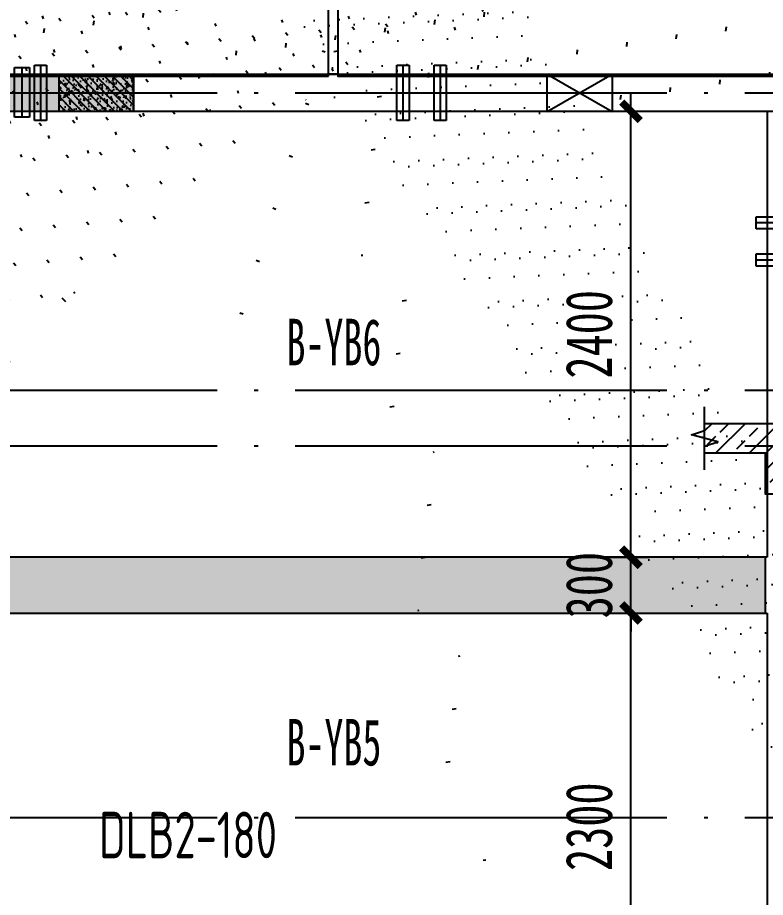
# Model space of a CAD drawing. Extents: x -3200779283 to -8106663, y 659664 to 1123462.
# Drawn here: x -8136474 to -8132451, y 930994 to 935729 of the extents above; entities that cross this region are included whole.
import ezdxf
from ezdxf.enums import TextEntityAlignment as Align
from ezdxf.xclip import XClip

# ---------------------------------------------------------------- set-up
doc = ezdxf.new("R2010")
doc.units = 0
doc.header["$LTSCALE"] = 1000
doc.header["$MEASUREMENT"] = 0
doc.header["$XCLIPFRAME"] = 0
for name, pattern in [('125-墙体$0$CENTER2', [1.125, 0.75, -0.125, 0.125, -0.125]), ('125-墙体$0$CONTINOUS', [0]), ('3#-轴线$0$DOTE', [2.4200000000000004, 2, -0.2, 0.02, -0.2]), ('3#4#5#$0$DASH', [0.35, 0.25, -0.1]), ('DASH', [0.35, 0.25, -0.1])]:
    doc.linetypes.add(name, pattern=pattern)
doc.layers.get('Defpoints').update_dxf_attribs({"color": 30, "linetype": 'DASH'})
for name, color, linetype in [('125-墙体$0$DUCT-排烟中心线', 5, '125-墙体$0$CENTER2'), ('125-墙体$0$DUCT-排烟管', 2, 'Continuous'), ('125-墙体$0$DUCT-送风中心线', 5, '125-墙体$0$CENTER2'), ('125-墙体$0$DUCT-送风管', 4, 'Continuous'), ('125-墙体$0$S-WALL', 40, 'Continuous'), ('125-墙体$0$S-WALL-BEAM', 120, 'Continuous'), ('125-墙体$0$S-WALL-COLU', 252, '125-墙体$0$CONTINOUS'), ('125-墙体$0$S-WALL-COLU-HATC', 16, 'Continuous'), ('125-墙体$0$S-WALL-HATC', 253, 'Continuous'), ('125-墙体$0$提结构条件', 7, 'Continuous'), ('125-墙体$0$暖-首层和标准层暖通套管_TZ$0$H-暖洞-剪力墙', 6, 'Continuous'), ('125-墙体$0$暖-首层和标准层暖通套管_TZ$0$H-暖洞-穿梁', 3, 'Continuous'), ('3#-轴线$0$A-ANNO-DOTE', 10, '3#-轴线$0$DOTE'), ('3#4#5#$0$PC-SLAB', 6, '3#4#5#$0$DASH'), ('3#4#5#$0$S-ANNO-TEXT', 7, 'Continuous'), ('3#4#5#$0$S-DIMS-SLAB', 120, 'Continuous'), ('3#4#5#$0$S-PC-SLAB', 6, 'Continuous'), ('3#4#5#$0$S-WALL-HATC', 253, 'Continuous'), ('3#4#5#模板$0$S-SLAB-TEXT', 120, 'Continuous'), ('3#4#5#模板$0$南北楼-结构布置-地上 -新修改$0$S-ANNO-THIN', 3, 'Continuous'), ('3#4#5#模板$0$南北楼-结构布置-地上 -新修改$0$S-SLAB-HATC', 200, 'Continuous')]:
    doc.layers.add(name, color=color, linetype=linetype)
doc.styles.add('3#4#5#$0$外部参照 1$0$宋体', font='', dxfattribs={"width": 0.8})
doc.styles.add('3#4#5#$0$楷体', font='', dxfattribs={"width": 0.7})
doc.styles.add('3#4#5#模板$0$TSSD_Rein', font='tssdeng.shx', dxfattribs={"width": 0.7, "bigfont": 'hztxt.shx'})
doc.styles.get('3#4#5#$0$外部参照 1$0$宋体').set_extended_font_data('SimSun')
doc.styles.get('3#4#5#$0$楷体').set_extended_font_data('KaiTi_GB2312')
doc.dimstyles.new('3#4#5#$0$TSSD_100_100', dxfattribs={"dimtxt": 250, "dimasz": 100, "dimexe": 100, "dimexo": 250, "dimgap": 100, "dimtad": 1, "dimdec": 0, "dimzin": 0, "dimdsep": 46, "dimtxsty": '3#4#5#$0$楷体', "dimblk": '3#4#5#$0$_ArchTick', "dimcen": 0, "dimdle": 100, "dimclrt": 7, "dimadec": 0, "dimazin": 0, "dimtfac": 1, "dimtdec": 0, "dimtix": 1, "dimtmove": 2, "dimatfit": 3, "dimfxl": 1, "dimtolj": 1, "dimtzin": 0, "dimarcsym": 0})

# ---------------------------------------------------------------- blocks, each defined once
blk = doc.blocks.new('3#4#5#模板$0$A$C4139bdaf')
at = {"layer": '3#4#5#模板$0$南北楼-结构布置-地上 -新修改$0$S-SLAB-HATC'}
h = blk.add_hatch(dxfattribs=at)
h.set_pattern_fill('ANSI33', color=256, scale=20, angle=-180)
h.set_pattern_definition([(225, (-97140.40961170068, 14928.68641716003), (89.8025612106915, -89.80256121069156), []), (225, (-97230.21221170062, 14928.68641716003), (89.8025612106915, -89.80256121069156), [63.5, -31.75])])
h.paths.add_polyline_path([(38782.82615846198, 1540.000498157271), (38349.99899349036, 1540.00049815794), (38349.99899349042, 1760.00049815794), (38022.82615846203, 1760.000498157984), (38022.82615846203, 1920.000498157984), (38349.99899349117, 1920.000498156835), (38549.99899349117, 1920.000498156907), (38549.99899349117, 1700.000498156907), (38782.82615846203, 1700.000498156922)])
at = {"layer": '3#4#5#模板$0$南北楼-结构布置-地上 -新修改$0$S-ANNO-THIN'}
blk.add_lwpolyline([(38022.82615846168, 1670.400498158007), (38022.82615846209, 1798.400498158007), (38093.22615846217, 1820.80049815774), (37952.4261584623, 1859.20049815817), (38022.82615846244, 1881.600498158019), (38022.82615846285, 2009.600498158019)], dxfattribs=at)
at = {"layer": '3#4#5#模板$0$南北楼-结构布置-地上 -新修改$0$S-SLAB-HATC'}
blk.add_lwpolyline([(38782.82615846198, 1540.000498157271), (38349.99899349036, 1540.00049815794), (38349.99899349042, 1760.00049815794), (38022.82615846203, 1760.000498157984), (38022.82615846203, 1920.000498157984), (38349.99899349117, 1920.000498156835), (38549.99899349117, 1920.000498156907), (38549.99899349117, 1700.000498156907), (38782.82615846203, 1700.000498156922)], close=True, dxfattribs=at)
blk = doc.blocks.new('3#4#5#模板$0$banhou-1')
at = {"layer": '3#4#5#模板$0$S-SLAB-TEXT', "style": '3#4#5#模板$0$TSSD_Rein', "width": 0.7}
blk.add_text('DLB2-180', height=250, dxfattribs=at).set_placement((95425.35574374581, 25093.04769474664), align=Align.BOTTOM_LEFT)
blk = doc.blocks.new('3#4#5#$0$ban111')
at = {"layer": '3#4#5#$0$S-WALL-HATC', "ltscale": 100}
h = blk.add_hatch(dxfattribs=at)
h.set_pattern_fill('AR-CONC', color=256, scale=25, angle=-360.0000000000001, style=0)
h.set_pattern_definition([(49.99999999999994, (-2021081921.688322, 37341211722.80318), (179.3150456501884, -15.68803374564894), [18.75, -206.25]), (355, (-2021081921.688322, 37341211722.80318), (-34.68783340324983, 188.048033425003), [15, -165]), (100.4513999999999, (-2021081906.745402, 37341211721.49584), (144.6273454285055, 172.3598855152383), [15.93504749999993, -175.2855279999988]), (46.18419999999992, (-2021081921.688322, 37341211772.80318), (266.8102621564111, -41.37975358225476), [28.125, -309.3749999999999]), (96.63559999999993, (-2021081899.454136, 37341211769.35485), (233.6656763871761, 243.5294677251102), [23.90257199999984, -262.9282499999974]), (351.1841999999999, (-2021081921.688322, 37341211772.80318), (233.665486283407, 243.5296502313309), [22.49999999999984, -247.4999999999987]), (20.99999999999995, (-2021081896.688322, 37341211760.30318), (149.2267630296153, -100.6547226663348), [18.75, -206.25]), (326, (-2021081896.688322, 37341211760.30318), (60.8288329803956, 181.2875112617132), [15, -165]), (71.45139999999999, (-2021081884.252764, 37341211751.91528), (210.0556571453726, 80.63262417748791), [15.9350475, -175.285528]), (37.49999999999994, (-2021081921.688322, 37341211722.80318), (3.039963829322741, 83.22346345782788), [0, -162.9999999999988, 0, -167.4999999999988, 0, -165.6249999999988]), (7.499999999999932, (-2021081921.688322, 37341211722.80318), (65.76738436053724, 98.60292797059), [0, -95.5, 0, -159.25, 0, -63.125]), (327.4999999999999, (-2021081977.438322, 37341211722.80318), (133.4556090431022, -5.638717933595058), [0, -62.49999999999999, 0, -195, 0, -258.7499999999999]), (317.4999999999999, (-2021082002.438322, 37341211722.80318), (145.7965423355966, 25.0262455830793), [0, -81.25, 0, -129.5, 0, -183.75])])
h.paths.add_polyline_path([(-225982.0008890695, 409975.0001695258), (-225932.0008433646, 409975.0001634318), (-225932.0009347743, 412975.0000455689), (-225982.0009804791, 412975.0000516628)])
h = blk.add_hatch(dxfattribs=at)
h.set_pattern_fill('AR-CONC', color=256, scale=25, angle=-270.0000000000001, style=0)
h.set_pattern_definition([(139.9999999999999, (-37341047970.11734, -2020434559.27922), (15.6880337456489, 179.3150456501884), [18.75, -206.25]), (84.99999999999994, (-37341047970.11734, -2020434559.27922), (-188.048033425003, -34.68783340324987), [15, -165]), (190.4513999999999, (-37341047968.81001, -2020434544.3363), (-172.3598855152383, 144.6273454285055), [15.93504749999986, -175.2855279999978]), (136.1841999999999, (-37341048020.11734, -2020434559.27922), (41.37975358225471, 266.8102621564111), [28.125, -309.375]), (186.6356, (-37341048016.66901, -2020434537.045033), (-243.5294677251103, 233.665676387176), [23.902572, -262.92825]), (81.18419999999995, (-37341048020.11734, -2020434559.27922), (-243.529650231331, 233.665486283407), [22.5, -247.5]), (111, (-37341048007.61734, -2020434534.27922), (100.6547226663348, 149.2267630296154), [18.75, -206.25]), (55.99999999999998, (-37341048007.61734, -2020434534.27922), (-181.2875112617132, 60.82883298039556), [15, -165]), (161.4514, (-37341047999.22944, -2020434521.843661), (-80.63262417748795, 210.0556571453725), [15.9350475, -175.285528]), (127.5, (-37341047970.11734, -2020434559.27922), (-83.22346345782788, 3.039963829322726), [0, -162.9999999999978, 0, -167.4999999999978, 0, -165.6249999999978]), (97.49999999999993, (-37341047970.11734, -2020434559.27922), (-98.60292797059002, 65.76738436053722), [0, -95.5, 0, -159.25, 0, -63.125]), (57.49999999999993, (-37341047970.11734, -2020434615.02922), (5.638717933595033, 133.4556090431022), [0, -62.5, 0, -195, 0, -258.75]), (47.49999999999995, (-37341047970.11734, -2020434640.02922), (-25.02624558307933, 145.7965423355966), [0, -81.25, 0, -129.5, 0, -183.75])])
h.paths.add_polyline_path([(-228282.0000004165, 407074.9996759502), (-228282.0000004165, 407374.9996759502), (-222682.0001376258, 407374.9996759502), (-222682.0001376258, 407074.9996759502)])
at = {"layer": '3#4#5#$0$S-PC-SLAB'}
for points in [[(-228982.0009347743, 409965.0000553694), (-228982.0009347743, 412985.0000553694), (-225982.0009347743, 412985.0000553694), (-225982.0009347743, 409965.0000553694)], [(-225932.0008750532, 409965.0001437321), (-225932.0008750532, 412985.0001437321), (-223232.0008750532, 412985.0001437321), (-223232.0008750532, 409965.0001437321)], [(-228292.0000004165, 407374.9996759502), (-222672.0000004176, 407374.9996759502), (-222672.0000004176, 409774.9996759502), (-228292.0000004165, 409774.9996759502)]]:
    blk.add_lwpolyline(points, close=True, dxfattribs=at)
blk.add_lwpolyline([(-228292.0000004165, 407074.9996759502), (-228292.0000004165, 404774.999505111), (-221472.0000000006, 404774.999505111), (-221472.0000000006, 405874.999505111), (-222672.0009932823, 405874.9613272593), (-222672.0000004176, 407074.9996759502), (-228292.0000004165, 407074.9996759502)], dxfattribs=at)
at = {"layer": '3#4#5#$0$S-WALL-HATC', "ltscale": 100}
for points in [[(-225982.0008890695, 409975.0001695258), (-225932.0008433646, 409975.0001634318), (-225932.0009347743, 412975.0000455689), (-225982.0009804791, 412975.0000516628)], [(-228282.0000004165, 407074.9996759502), (-228282.0000004165, 407374.9996759502), (-222682.0001376258, 407374.9996759502), (-222682.0001376258, 407074.9996759502)]]:
    blk.add_lwpolyline(points, close=True, dxfattribs=at)
blk = doc.blocks.new('3#4#5#$0$_ArchTick')
at = {"color": 0, "linetype": 'ByBlock', "const_width": 0.4}
blk.add_lwpolyline([(-0.5, -0.5), (0.5, 0.5)], dxfattribs=at)
blk = doc.blocks.new('*D850')
at = {"layer": '3#4#5#$0$S-DIMS-SLAB', "color": 0, "lineweight": -2, "transparency": 16777216}
for p, q in [((184523.3420259653, 157274.9994518846), (184523.3420259653, 159774.9996227237)), ((184305.6362544079, 159674.9996227237), (184623.3420259653, 159674.9996227237)), ((184305.6362544079, 157374.9994518846), (184623.3420259653, 157374.9994518846))]:
    blk.add_line(p, q, dxfattribs=at)
at = {"layer": 'Defpoints', "color": 0, "transparency": 16777216}
for p in [(184055.6362544079, 159674.9996227237), (184523.3420259653, 159674.9996227237), (184055.6362544079, 157374.9994518846)]:
    blk.add_point(p, dxfattribs=at)
at = {"layer": '3#4#5#$0$S-DIMS-SLAB', "color": 0, "lineweight": -2, "transparency": 16777216, "xscale": 100, "yscale": 100, "zscale": 100}
for p, rotation in [((184523.3420259653, 159674.9996227237), 90), ((184523.3420259653, 157374.9994518846), 270)]:
    blk.add_blockref('3#4#5#$0$_ArchTick', p, dxfattribs=dict(at, rotation=rotation))
at = {"layer": '3#4#5#$0$S-DIMS-SLAB', "color": 7, "transparency": 16777216, "insert": (184298.3420259653, 158524.9995373041), "char_height": 250, "attachment_point": 5, "rotation": 90, "style": '3#4#5#$0$楷体'}
blk.add_mtext('\\A1;2300', dxfattribs=at)
blk = doc.blocks.new('*D851')
at = {"layer": '3#4#5#$0$S-DIMS-SLAB', "color": 0, "lineweight": -2, "transparency": 16777216}
for p, q in [((184523.3420263823, 159974.9996227237), (184523.3420263823, 160074.9996227237)), ((184305.6362548249, 159974.9996227237), (184623.3420263823, 159974.9996227237)), ((184523.3420263823, 159674.9996227237), (184523.3420263823, 159974.9996227237)), ((184305.6362548249, 159674.9996227237), (184623.3420263823, 159674.9996227237)), ((184523.3420263823, 159674.9996227237), (184523.3420263823, 159574.9996227237))]:
    blk.add_line(p, q, dxfattribs=at)
at = {"layer": 'Defpoints', "color": 0, "transparency": 16777216}
for p in [(184055.6362548249, 159974.9996227237), (184523.3420263823, 159974.9996227237), (184055.6362548249, 159674.9996227237)]:
    blk.add_point(p, dxfattribs=at)
at = {"layer": '3#4#5#$0$S-DIMS-SLAB', "color": 0, "lineweight": -2, "transparency": 16777216, "xscale": 100, "yscale": 100, "zscale": 100}
for p, rotation in [((184523.3420263823, 159974.9996227237), 270), ((184523.3420263823, 159674.9996227237), 90)]:
    blk.add_blockref('3#4#5#$0$_ArchTick', p, dxfattribs=dict(at, rotation=rotation))
at = {"layer": '3#4#5#$0$S-DIMS-SLAB', "color": 7, "transparency": 16777216, "insert": (184298.3420263823, 159824.9996227237), "char_height": 250, "attachment_point": 5, "rotation": 90, "style": '3#4#5#$0$楷体'}
blk.add_mtext('\\A1;300', dxfattribs=at)
blk = doc.blocks.new('*D852')
at = {"layer": '3#4#5#$0$S-DIMS-SLAB', "color": 0, "lineweight": -2, "transparency": 16777216}
for p, q in [((184523.3420263823, 159875.0000846194), (184523.3420263823, 162475.0000846194)), ((184305.6362548248, 162375.0000846194), (184623.3420263823, 162375.0000846194)), ((184305.6362548248, 159975.0000846194), (184623.3420263823, 159975.0000846194))]:
    blk.add_line(p, q, dxfattribs=at)
at = {"layer": 'Defpoints', "color": 0, "transparency": 16777216}
for p in [(184055.6362548248, 162375.0000846194), (184523.3420263823, 162375.0000846194), (184055.6362548248, 159975.0000846194)]:
    blk.add_point(p, dxfattribs=at)
at = {"layer": '3#4#5#$0$S-DIMS-SLAB', "color": 0, "lineweight": -2, "transparency": 16777216, "xscale": 100, "yscale": 100, "zscale": 100}
for p, rotation in [((184523.3420263823, 162375.0000846194), 90), ((184523.3420263823, 159975.0000846194), 270)]:
    blk.add_blockref('3#4#5#$0$_ArchTick', p, dxfattribs=dict(at, rotation=rotation))
at = {"layer": '3#4#5#$0$S-DIMS-SLAB', "color": 7, "transparency": 16777216, "insert": (184298.3420263823, 161175.0000846194), "char_height": 250, "attachment_point": 5, "rotation": 90, "style": '3#4#5#$0$楷体'}
blk.add_mtext('\\A1;2400', dxfattribs=at)
blk = doc.blocks.new('125-墙体$0$retert')
at = {"layer": '125-墙体$0$暖-首层和标准层暖通套管_TZ$0$H-暖洞-剪力墙'}
for p, q in [((55012.64504557895, 61028.66467393409), (54812.65341164428, 61187.66467393409)), ((54812.65341164428, 61028.66467393409), (55012.64504557895, 61187.66467393409))]:
    blk.add_line(p, q, dxfattribs=at)
blk.add_lwpolyline([(55012.64504557895, 61028.66467393409), (55012.64504557895, 61187.66467393409), (54812.65341164428, 61187.66467393409), (54812.65341164428, 61028.66467393409)], close=True, dxfattribs=at)
blk = doc.blocks.new('125-墙体$0$ewrewr')
at = {"layer": '125-墙体$0$暖-首层和标准层暖通套管_TZ$0$H-暖洞-穿梁', "color": 2}
for p, q in [((54897.97373564044, 62306.12384276799), (54817.97373564044, 62106.1238428404)), ((54897.97373564044, 62106.1238428404), (54817.97373564044, 62306.12384276799))]:
    blk.add_line(p, q, dxfattribs=at)
blk.add_lwpolyline([(54897.97373564044, 62306.12384276799), (54817.97373564044, 62306.12384276799), (54817.97373564044, 62106.1238428404), (54897.97373564044, 62106.1238428404)], close=True, dxfattribs=at)
blk = doc.blocks.new('125-墙体$0$tretyyt')
at = {"layer": '125-墙体$0$暖-首层和标准层暖通套管_TZ$0$H-暖洞-穿梁', "color": 5}
for p, q in [((52497.95184686818, 59279.6456090584), (52297.95184694059, 59359.6456090584)), ((52297.95184694059, 59279.6456090584), (52497.95184686818, 59359.6456090584))]:
    blk.add_line(p, q, dxfattribs=at)
blk.add_lwpolyline([(52497.95184686818, 59279.6456090584), (52497.95184686818, 59359.6456090584), (52297.95184694059, 59359.6456090584), (52297.95184694059, 59279.6456090584)], close=True, dxfattribs=at)
blk = doc.blocks.new('125-墙体$0$rtret')
at = {"layer": '125-墙体$0$暖-首层和标准层暖通套管_TZ$0$H-暖洞-穿梁', "color": 3}
for p, q in [((53777.45084473341, 61921.49800726742), (53618.45084473352, 61721.49800733983)), ((53777.45084473341, 61721.49800733983), (53618.45084473352, 61921.49800726742))]:
    blk.add_line(p, q, dxfattribs=at)
blk.add_lwpolyline([(53777.45084473341, 61921.49800726742), (53618.45084473352, 61921.49800726742), (53618.45084473352, 61721.49800733983), (53777.45084473341, 61721.49800733983)], close=True, dxfattribs=at)
blk = doc.blocks.new('125-墙体$0$she')
at = {"layer": '125-墙体$0$DUCT-排烟中心线'}
for p, q in [((1247.683420373389, -3050.689154202279), (1247.683420373374, -3349.31108146171)), ((5300.000300035208, -3050.689154202279), (5300.000300035223, -3349.31108146171)), ((5500.000150017608, -3050.689384998579), (5500.000150017622, -3349.311312258011)), ((7449.829196583538, -3050.68961579488), (7449.829196583552, -3349.311543054311)), ((3300.689267166526, -3900.000693814996), (3599.311194425958, -3900.000693814989)), ((3300.689036370226, -4100.000543797403), (3599.310963629658, -4100.000543797396))]:
    blk.add_line(p, q, dxfattribs=at)
at = {"layer": '125-墙体$0$DUCT-排烟管'}
for p, q in [((1215.183420373389, -3050.689154202279), (1215.183420373374, -3349.31108146171)), ((1280.183420373389, -3050.689154202279), (1215.183420373389, -3050.689154202279)), ((1280.183420373374, -3349.31108146171), (1280.183420373389, -3050.689154202279)), ((5267.500300035208, -3050.689154202279), (5267.500300035223, -3349.31108146171)), ((5332.500300035208, -3050.689154202279), (5267.500300035208, -3050.689154202279)), ((5332.500300035223, -3349.31108146171), (5332.500300035208, -3050.689154202279)), ((5467.500150017608, -3050.689384998579), (5467.500150017622, -3349.311312258011)), ((5532.500150017608, -3050.689384998579), (5467.500150017608, -3050.689384998579)), ((5532.500150017622, -3349.311312258011), (5532.500150017608, -3050.689384998579)), ((7482.329196583552, -3349.311543054311), (7482.329196583538, -3050.68961579488)), ((1215.183420373374, -3349.31108146171), (1280.183420373374, -3349.31108146171)), ((5267.500300035223, -3349.31108146171), (5332.500300035223, -3349.31108146171)), ((5467.500150017622, -3349.311312258011), (5532.500150017622, -3349.311312258011)), ((7417.329196583552, -3349.311543054311), (7482.329196583552, -3349.311543054311)), ((3599.311194425958, -3867.500693814989), (3300.689267166526, -3867.500693814996)), ((3300.689267166526, -3867.500693814996), (3300.689267166526, -3932.500693814996)), ((3599.311194425958, -3932.500693814989), (3599.311194425958, -3867.500693814989)), ((3300.689267166526, -3932.500693814996), (3599.311194425958, -3932.500693814989)), ((3599.310963629658, -4067.500543797396), (3300.689036370226, -4067.500543797403)), ((3300.689036370226, -4067.500543797403), (3300.689036370226, -4132.500543797403)), ((3599.310963629658, -4132.500543797396), (3599.310963629658, -4067.500543797396)), ((3300.689036370226, -4132.500543797403), (3599.310963629658, -4132.500543797396))]:
    blk.add_line(p, q, dxfattribs=at)
at = {"layer": '125-墙体$0$DUCT-送风中心线'}
for p, q in [((1447.683420373389, -3063.74848623795), (1447.683420373389, -3330.97650390194)), ((1647.683420373389, -3063.74848623795), (1647.683420373389, -3330.97650390194)), ((7549.829196583538, -3063.748486237739), (7549.829196583538, -3330.976503901729))]:
    blk.add_line(p, q, dxfattribs=at)
at = {"layer": '125-墙体$0$DUCT-送风管'}
for p, q in [((1407.683420373389, -3063.74848623795), (1407.683420373389, -3330.97650390194)), ((1487.683420373389, -3063.74848623795), (1407.683420373389, -3063.74848623795)), ((1487.683420373389, -3330.97650390194), (1487.683420373389, -3063.74848623795)), ((7509.829196583538, -3063.748486237739), (7509.829196583538, -3330.976503901729)), ((7589.829196583538, -3330.976503901729), (7589.829196583538, -3063.748486237739)), ((1407.683420373389, -3330.97650390194), (1487.683420373389, -3330.97650390194)), ((7509.829196583538, -3330.976503901729), (7589.829196583538, -3330.976503901729))]:
    blk.add_line(p, q, dxfattribs=at)
at = {"layer": '125-墙体$0$提结构条件', "color": 3}
for p, q in [((1607.683420373389, -3063.74848623795), (1607.683420373389, -3330.97650390194)), ((1687.683420373389, -3063.74848623795), (1607.683420373389, -3063.74848623795)), ((1687.683420373389, -3330.97650390194), (1687.683420373389, -3063.74848623795)), ((1607.683420373389, -3330.97650390194), (1687.683420373389, -3330.97650390194))]:
    blk.add_line(p, q, dxfattribs=at)
at = {"layer": '125-墙体$0$暖-首层和标准层暖通套管_TZ$0$H-暖洞-穿梁', "color": 6}
for p, q in [((4723.780598112178, -3100.0003486645), (4373.780598112178, -3300.00034859209)), ((4723.780598112178, -3300.00034859209), (4373.780598112178, -3100.0003486645))]:
    blk.add_line(p, q, dxfattribs=at)
blk.add_lwpolyline([(4723.780598112178, -3100.0003486645), (4373.780598112178, -3100.0003486645), (4373.780598112178, -3300.00034859209), (4723.780598112178, -3300.00034859209)], close=True, dxfattribs=at)
at = {"layer": '125-墙体$0$提结构条件', "xscale": -1}
blk.add_blockref('125-墙体$0$ewrewr', (58833.00008165452, -62206.12384276799), dxfattribs=at)
at = {"layer": '125-墙体$0$提结构条件', "xscale": -1, "rotation": 270}
for name, p in [('125-墙体$0$retert', (-56408.16467393417, -54912.6534037345)), ('125-墙体$0$tretyyt', (-50919.64560905844, -52397.95078706497))]:
    blk.add_blockref(name, p, dxfattribs=at)
at = {"layer": '125-墙体$0$提结构条件'}
blk.add_blockref('125-墙体$0$rtret', (-46647.95084473345, -61821.5067575188), dxfattribs=at)
blk = doc.blocks.new('125-墙体')
at = {"layer": '125-墙体$0$S-WALL-COLU-HATC'}
h = blk.add_hatch(dxfattribs=at)
h.set_pattern_fill('AR-CONC', color=256, scale=10)
h.set_pattern_definition([(49.99999999999999, (16440.72775740876, -244207.8143496843), (71.72601826007535, -6.275213498259511), [7.5, -82.5]), (355, (16440.72775740876, -244207.8143496843), (-13.8751333613, 75.21921337000119), [6, -66]), (100.4514, (16446.70492540876, -244208.3372836843), (57.85093817140216, 68.94395420609536), [6.374018999999985, -70.11421119999976]), (46.18420000000002, (16440.72775740876, -244187.8143496843), (106.7241048625644, -16.55190143290181), [11.24999999999993, -123.7499999999994]), (96.6356, (16449.62143190876, -244189.1936803843), (93.46627055487033, 97.41178709004417), [9.561028799999999, -105.1713]), (351.1842, (16440.72775740876, -244187.8143496843), (93.46619451336272, 97.41186009253246), [9, -99]), (21, (16450.72775740876, -244192.8143496843), (59.69070521184616, -40.26188906653388), [7.5, -82.5]), (326.0000000000001, (16450.72775740876, -244192.8143496843), (24.33153319215817, 72.5150045046853), [6, -66]), (71.4514, (16455.70198070876, -244196.1695102843), (84.02226285814899, 32.25304967099524), [6.374019000000001, -70.1142112]), (37.50000000000001, (16440.72775740876, -244207.8143496843), (1.215985531729067, 33.28938538313115), [0, -65.19999999999999, 0, -67, 0, -66.25]), (7.499999999999999, (16440.72775740876, -244207.8143496843), (26.30695374421486, 39.44117118823603), [0, -38.2, 0, -63.7, 0, -25.25]), (327.5, (16418.42775740876, -244207.8143496843), (53.3822436172409, -2.255487173437976), [0, -25, 0, -78, 0, -103.5]), (317.5, (16408.42775740876, -244207.8143496843), (58.31861693423862, 10.01049823323177), [0, -32.5, 0, -51.8, 0, -73.5])])
h.paths.add_polyline_path([(7349.999502355931, -3299.999096638727), (7349.999502355931, -3099.999096638727), (6950, -3100.000196011708), (6950, -3300.000196011708)])
h = blk.add_hatch(dxfattribs=at)
h.set_pattern_fill('ANSI31', color=256, scale=250, style=0)
h.set_pattern_definition([(45, (16440.72775740876, -244207.8143496843), (-22.09708691207961, 22.09708691207961), [])])
h.paths.add_polyline_path([(7349.999502355931, -3099.999096638727), (6950, -3100.000196011708), (6950, -3300.000196011708), (7349.999502355931, -3299.999096638727)])
at = {"layer": '125-墙体$0$S-WALL-HATC'}
blk.add_hatch(color=256, dxfattribs=at).paths.add_polyline_path([(7750, -3100), (6950, -3100), (6950, -3300), (7750, -3300)])
at = {"layer": '125-墙体$0$DUCT-排烟管'}
for p, q in [((7417.329196583538, -3050.68961579488), (7417.329196583552, -3349.311543054311)), ((7482.329196583538, -3050.68961579488), (7417.329196583538, -3050.68961579488))]:
    blk.add_line(p, q, dxfattribs=at)
at = {"layer": '125-墙体$0$DUCT-送风管'}
blk.add_line((7589.829196583538, -3063.748486237739), (7509.829196583538, -3063.748486237739), dxfattribs=at)
at = {"layer": '125-墙体$0$S-WALL'}
for p, q in [((7750, -3100), (6950, -3100)), ((6950, -3100), (6950, -3300)), ((7349.999502355931, -3099.999096638727), (7249.999502355931, -3099.999096638727)), ((7447.999502355931, -3299.999096638727), (7447.999502355931, -3099.999096638727)), ((6950, -3300), (7750, -3300)), ((7249.999502355931, -3299.999096638727), (7349.999502355931, -3299.999096638727))]:
    blk.add_line(p, q, dxfattribs=at)
at = {"layer": '125-墙体$0$S-WALL-BEAM'}
blk.add_lwpolyline([(2250, -3099.999803988292), (2250, -3300.000196011708), (6950, -3300.000196011708), (6950, -3099.999803988292)], close=True, dxfattribs=at)
at = {"layer": '125-墙体$0$S-WALL-COLU', "lineweight": -2}
blk.add_lwpolyline([(7349.999502355931, -3299.999096638727), (7349.999502355931, -3099.999096638727), (6950, -3100.000196011708), (6950, -3300.000196011708)], close=True, dxfattribs=at)
blk.add_blockref('125-墙体$0$she', (0, 0))
blk = doc.blocks.new('3#-轴线')
at = {"layer": '3#-轴线$0$A-ANNO-DOTE'}
for points in [[(-3000, -3200), (44800, -3200)], [(-3000, -4800), (44800, -4800)], [(-3000, -5100), (44800, -5100)], [(-3000, -7100), (44800, -7100)]]:
    blk.add_lwpolyline(points, dxfattribs=at)
blk = doc.blocks.new('3#4#5#$0$5#')
at = {"layer": '3#4#5#$0$S-ANNO-TEXT', "xscale": -1}
blk.add_blockref('3#4#5#$0$ban111', (-43035.68741598609, -247400.0000532265), dxfattribs=at)
at = {"layer": '3#4#5#$0$PC-SLAB', "linetype": 'ByBlock', "style": '3#4#5#$0$外部参照 1$0$宋体', "width": 0.6}
for s, p in [('B-YB6', (182925.2985424202, 161131.2348421328)), ('B-YB5', (182925.2985420031, 158977.3336956237))]:
    blk.add_text(s, height=250, dxfattribs=at).set_placement(p, align=Align.MIDDLE)
at = {"layer": '3#4#5#$0$S-DIMS-SLAB'}
for base, p1, p2, picture, middle in [((184523.3420263823, 162375.0000846194), (184055.6362548248, 159975.0000846194), (184055.6362548248, 162375.0000846194), '*D852', (184298.3420263823, 161175.0000846194)), ((184523.3420263823, 159974.9996227237), (184055.6362548249, 159674.9996227237), (184055.6362548249, 159974.9996227237), '*D851', (184298.3420263823, 159824.9996227237)), ((184523.3420259653, 159674.9996227237), (184055.6362544078, 157374.9994518845), (184055.6362544078, 159674.9996227237), '*D850', (184298.3420259653, 158524.9995373041))]:
    dim = blk.add_linear_dim(base=base, p1=p1, p2=p2, angle=90, dimstyle='3#4#5#$0$TSSD_100_100', dxfattribs=at)
    dim.commit()
    dim.dimension.update_dxf_attribs({"geometry": picture, "text_midpoint": middle})

msp = doc.modelspace()

# ---------------------------------------------------------------- block references
msp.add_blockref('3#-轴线', (-8170700.435511587, 938524.6198560873))
at = {"xscale": -1, "rotation": 3.622788229407092e-06}
msp.add_blockref('125-墙体', (-8128900.436219759, 938524.6211775854), dxfattribs=at)
at = {"layer": '3#4#5#$0$S-PC-SLAB'}
msp.add_blockref('3#4#5#$0$5#', (-8317697.236654709, 772849.7631162296), dxfattribs=at)
at = {"layer": '3#4#5#模板$0$S-SLAB-TEXT'}
ref = msp.add_blockref('3#4#5#模板$0$banhou-1', (-8231461.374763573, 906037.148181451), dxfattribs=at)
XClip(ref).set_block_clipping_path([(81660.923798101, 21287.473002456358), (102660.923798101, 35476.85255221626)])
msp.add_blockref('3#4#5#模板$0$A$C4139bdaf', (-8170800.434478921, 931624.6195539432), dxfattribs=at)

doc.saveas('drawing.dxf')
